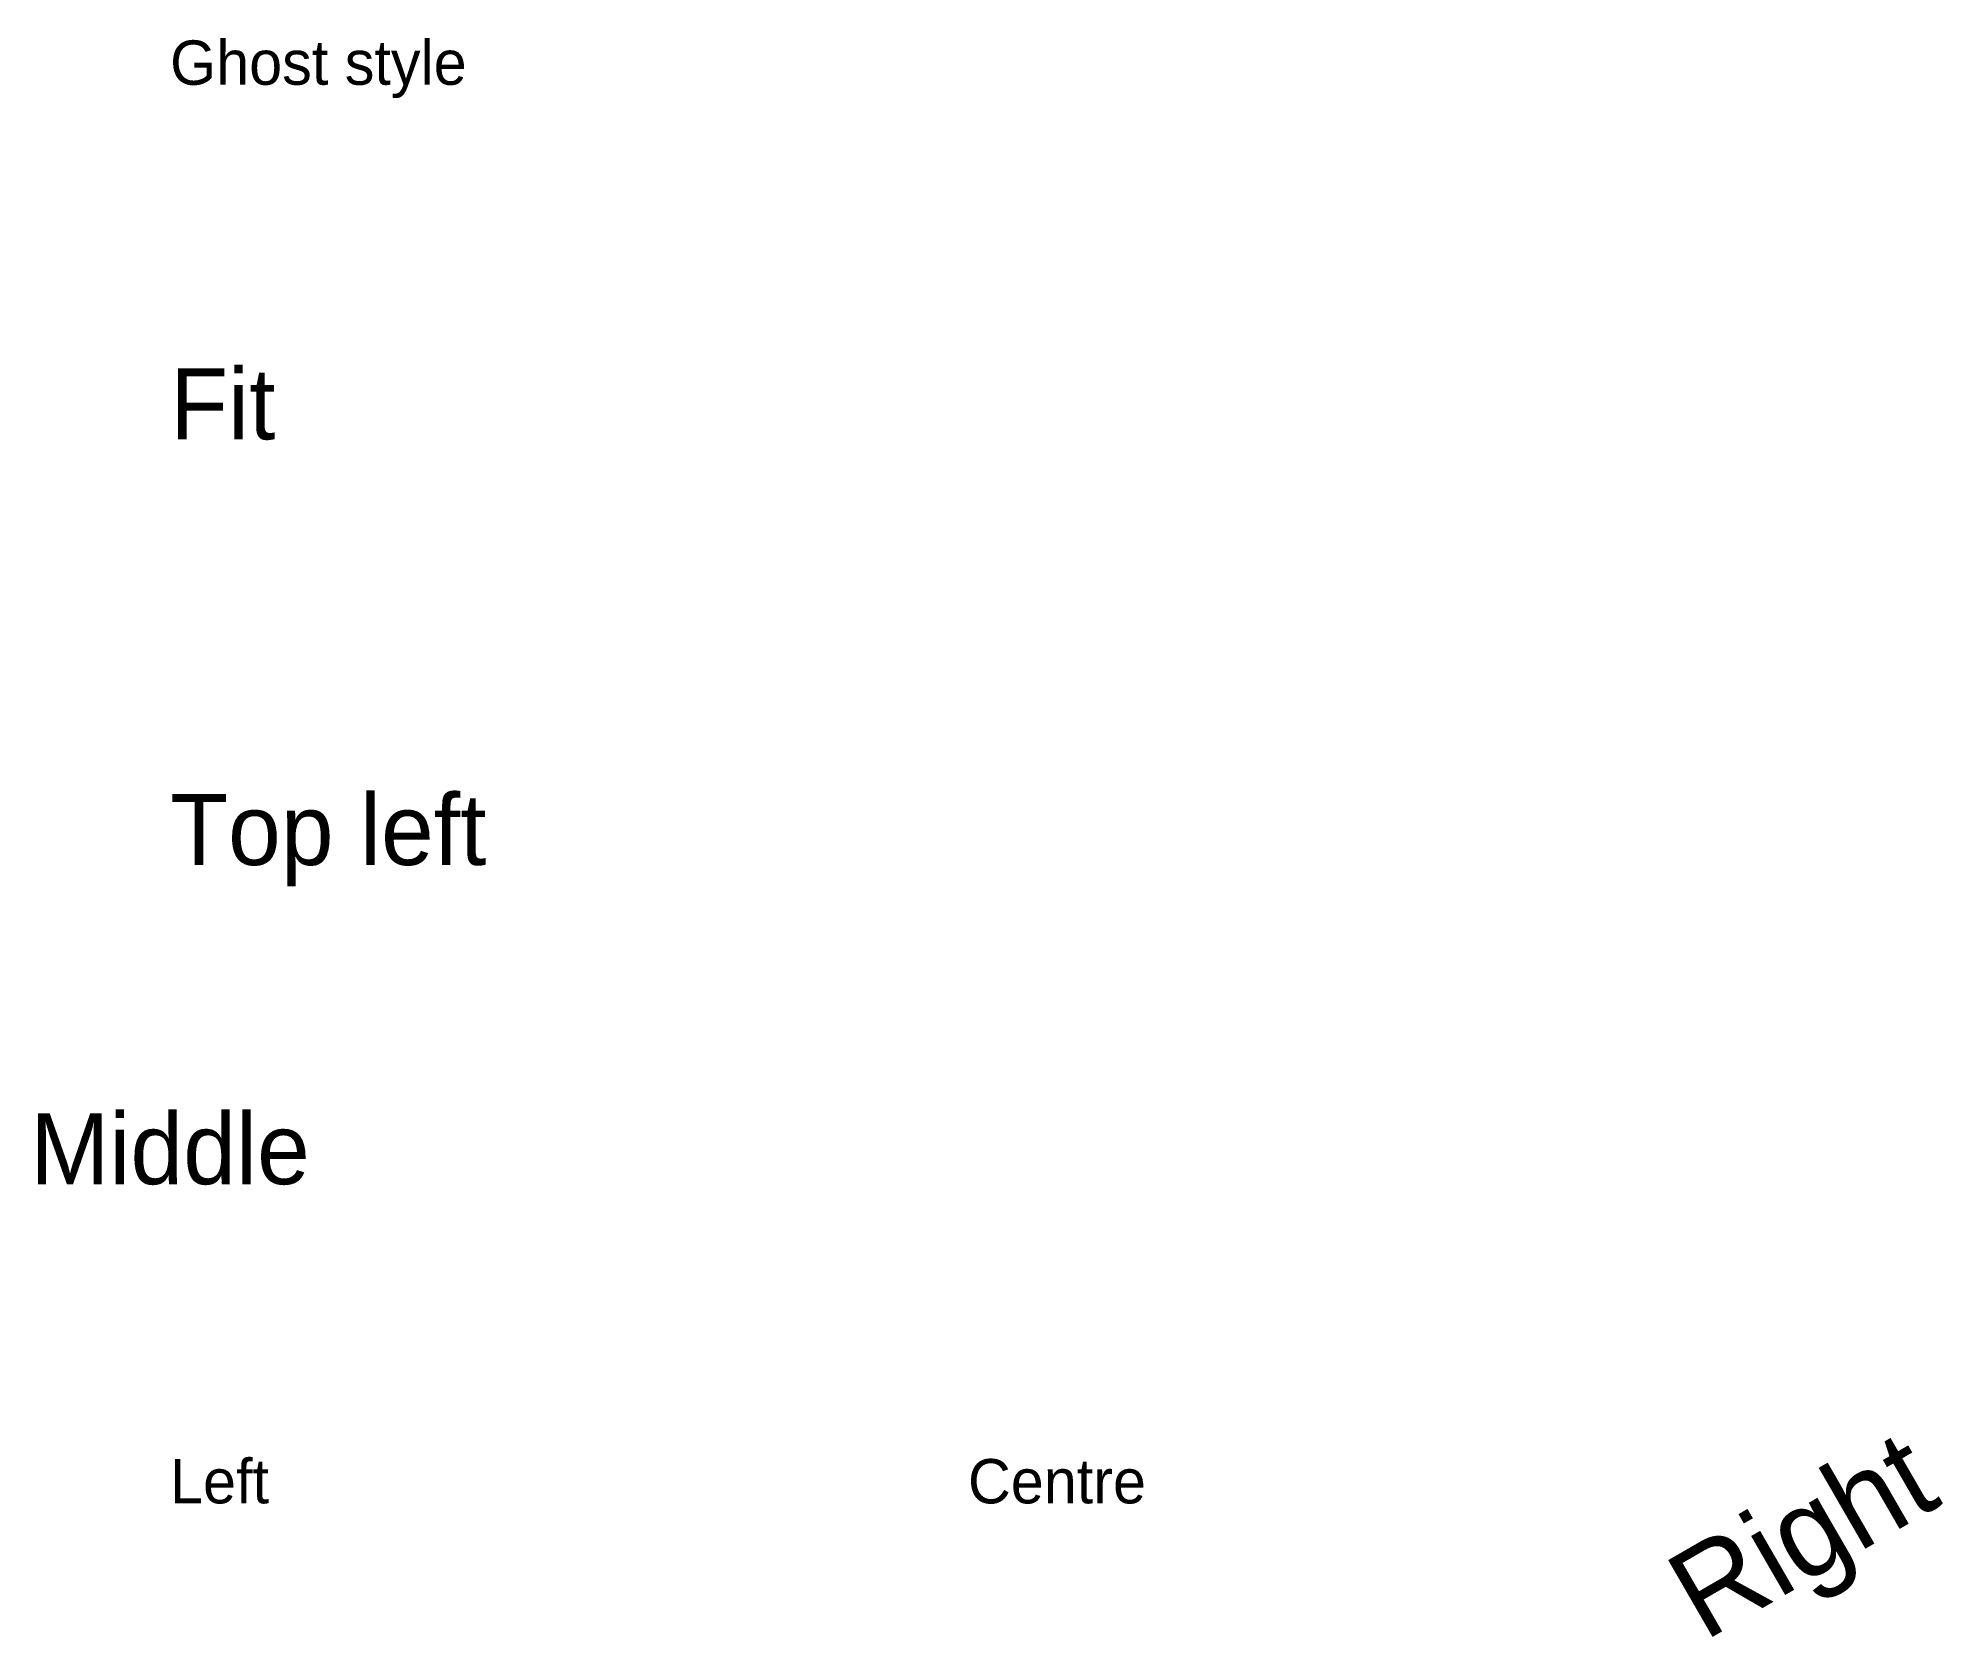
# Model space of a CAD drawing. Extents: x -7 to 100, y -8 to 83.
import ezdxf
from ezdxf.enums import TextEntityAlignment as Align

# ---------------------------------------------------------------- set-up
doc = ezdxf.new("R2010")
doc.units = 0
doc.header["$MEASUREMENT"] = 0
doc.styles.add('GHOST', font='txt')
doc.styles.add('ROMAN', font='txt')

msp = doc.modelspace()

# ---------------------------------------------------------------- texts
at = {"style": 'GHOST'}
msp.add_text('Ghost style', height=2.5, dxfattribs=at).set_placement((0, 80))
for s, height, p in [('Fit', 4, (0, 60)), ('Top left', 4, (0, 36)), ('Left', 2.5, (0, 0))]:
    msp.add_text(s, height=height).set_placement(p)
msp.add_text('Middle', height=4).set_placement((0, 18), align=Align.CENTER)
at = {"color": 1}
msp.add_text('Right', height=5, rotation=30, dxfattribs=at).set_placement((100, 0), align=Align.RIGHT)
at = {"style": 'ROMAN'}
msp.add_text('Centre', height=2.5, dxfattribs=at).set_placement((50, 0), align=Align.CENTER)

doc.saveas('drawing.dxf')
